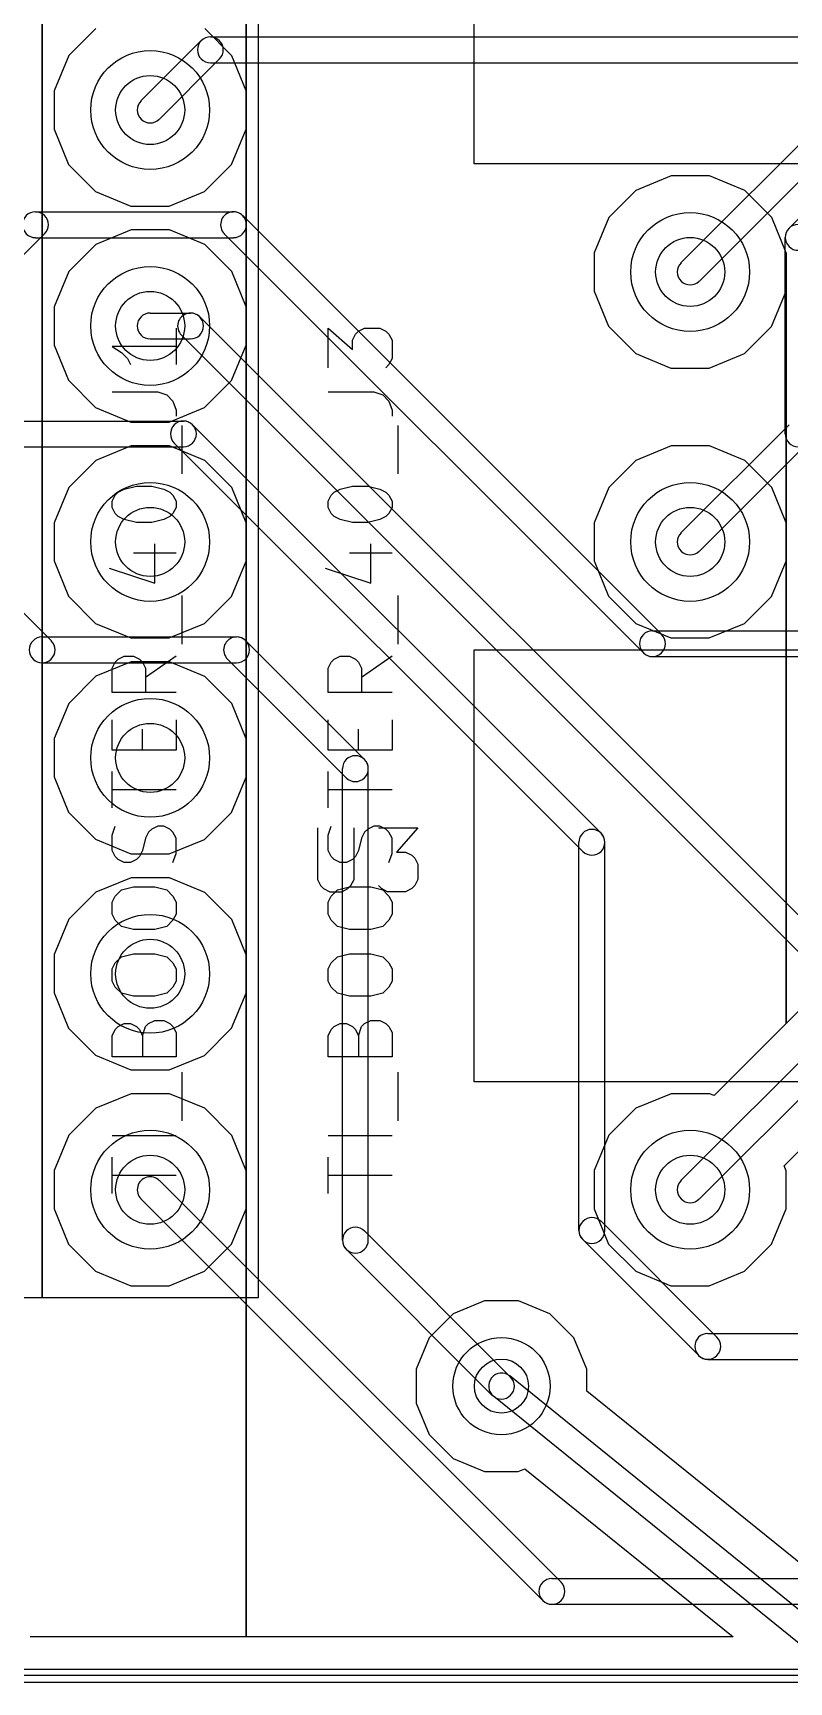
# Model space of a CAD drawing. Extents: x 10 to 410, y -287 to -10.
# Drawn here: x 186.58 to 195.47, y -150.57 to -131.17 of the extents above; entities that cross this region are included whole.
import ezdxf

# ---------------------------------------------------------------- set-up
doc = ezdxf.new("R2010")
doc.units = 0
doc.header["$MEASUREMENT"] = 0
doc.layers.add('Black', color=250, linetype='CONTINUOUS')
doc.layers.add('White', color=7, linetype='CONTINUOUS')

msp = doc.modelspace()

# ---------------------------------------------------------------- linework, layer by layer
at = {"layer": 'BLACK'}
for p, q in [((186.69, -146.05), (186.69, -120.65)), ((186.69, -120.65), (186.69, -146.05)), ((189.23, -120.65), (189.23, -146.05)), ((191.77, -132.715), (191.77, -127.635)), ((189.09, -131.856), (189.09, -129.316)), ((189.09, -129.316), (189.09, -131.856)), ((189.09, -131.856), (189.09, -129.316)), ((189.09, -129.316), (189.09, -131.856)), ((187.321, -131.121), (187.002, -131.439)), ((187.321, -131.121), (187.002, -131.439)), ((188.919, -131.441), (188.601, -131.122)), ((188.919, -131.441), (188.601, -131.122)), ((187.002, -131.439), (186.83, -131.854)), ((187.002, -131.439), (186.83, -131.854)), ((189.09, -131.856), (188.919, -131.441)), ((189.09, -131.856), (188.919, -131.441)), ((186.83, -131.854), (186.83, -132.304)), ((186.83, -131.854), (186.83, -132.304)), ((189.09, -134.396), (189.09, -131.856)), ((189.09, -132.306), (189.09, -131.856)), ((189.09, -131.856), (189.09, -134.396)), ((189.09, -134.396), (189.09, -131.856)), ((189.09, -132.306), (189.09, -131.856)), ((189.09, -131.856), (189.09, -134.396)), ((186.83, -132.304), (187.001, -132.719)), ((186.83, -132.304), (187.001, -132.719)), ((188.918, -132.721), (189.09, -132.306)), ((188.918, -132.721), (189.09, -132.306)), ((187.001, -132.719), (187.319, -133.038)), ((187.001, -132.719), (187.319, -133.038)), ((188.599, -133.039), (188.918, -132.721)), ((188.599, -133.039), (188.918, -132.721)), ((219.71, -132.715), (191.77, -132.715)), ((194.086, -132.855), (193.671, -133.026)), ((194.086, -132.855), (193.671, -133.026)), ((194.536, -132.855), (194.086, -132.855)), ((194.536, -132.855), (194.086, -132.855)), ((194.951, -133.027), (194.536, -132.855)), ((194.951, -133.027), (194.536, -132.855)), ((187.319, -133.038), (187.734, -133.21)), ((187.319, -133.038), (187.734, -133.21)), ((188.184, -133.21), (188.599, -133.039)), ((188.184, -133.21), (188.599, -133.039)), ((193.671, -133.026), (193.352, -133.344)), ((193.671, -133.026), (193.352, -133.344)), ((195.269, -133.346), (194.951, -133.027)), ((195.269, -133.346), (194.951, -133.027)), ((187.734, -133.21), (188.184, -133.21)), ((187.734, -133.21), (188.184, -133.21)), ((193.352, -133.344), (193.18, -133.759)), ((193.352, -133.344), (193.18, -133.759)), ((195.44, -133.761), (195.269, -133.346)), ((195.44, -133.761), (195.269, -133.346)), ((187.736, -133.49), (187.321, -133.661)), ((187.736, -133.49), (187.321, -133.661)), ((188.186, -133.49), (187.736, -133.49)), ((188.186, -133.49), (187.736, -133.49)), ((188.601, -133.662), (188.186, -133.49)), ((188.601, -133.662), (188.186, -133.49)), ((187.321, -133.661), (187.002, -133.979)), ((187.321, -133.661), (187.002, -133.979)), ((188.919, -133.981), (188.601, -133.662)), ((188.919, -133.981), (188.601, -133.662)), ((193.18, -133.759), (193.18, -134.209)), ((193.18, -133.759), (193.18, -134.209)), ((195.44, -136.936), (195.44, -133.761)), ((195.44, -134.211), (195.44, -133.761)), ((195.44, -133.761), (195.44, -136.936)), ((195.44, -136.936), (195.44, -133.761)), ((195.44, -134.211), (195.44, -133.761)), ((195.44, -133.761), (195.44, -136.936)), ((187.002, -133.979), (186.83, -134.394)), ((187.002, -133.979), (186.83, -134.394)), ((189.09, -134.396), (188.919, -133.981)), ((189.09, -134.396), (188.919, -133.981)), ((193.18, -134.209), (193.351, -134.624)), ((193.18, -134.209), (193.351, -134.624)), ((195.268, -134.626), (195.44, -134.211)), ((195.268, -134.626), (195.44, -134.211)), ((186.83, -134.394), (186.83, -134.844)), ((186.83, -134.394), (186.83, -134.844)), ((189.09, -136.936), (189.09, -134.396)), ((189.09, -134.846), (189.09, -134.396)), ((189.09, -134.396), (189.09, -136.936)), ((189.09, -136.936), (189.09, -134.396)), ((189.09, -134.846), (189.09, -134.396)), ((189.09, -134.396), (189.09, -136.936)), ((188.264, -134.646), (188.264, -135.075)), ((190.054, -135.111), (190.054, -134.646)), ((190.054, -134.646), (190.339, -134.896)), ((190.339, -134.789), (190.375, -134.718)), ((190.339, -134.896), (190.339, -134.789)), ((190.375, -134.718), (190.411, -134.682)), ((190.411, -134.682), (190.482, -134.646)), ((190.482, -134.646), (190.661, -134.646)), ((190.661, -134.646), (190.732, -134.682)), ((190.732, -134.682), (190.768, -134.718)), ((190.768, -134.718), (190.804, -134.789)), ((190.804, -134.789), (190.804, -135.004)), ((193.351, -134.624), (193.669, -134.943)), ((193.351, -134.624), (193.669, -134.943)), ((194.949, -134.944), (195.268, -134.626)), ((194.949, -134.944), (195.268, -134.626)), ((186.83, -134.844), (187.001, -135.259)), ((186.83, -134.844), (187.001, -135.259)), ((188.264, -134.861), (187.514, -134.861)), ((187.514, -134.861), (187.621, -134.932)), ((187.621, -134.932), (187.692, -135.004)), ((188.918, -135.261), (189.09, -134.846)), ((188.918, -135.261), (189.09, -134.846)), ((193.669, -134.943), (194.084, -135.115)), ((193.669, -134.943), (194.084, -135.115)), ((194.534, -135.115), (194.949, -134.944)), ((194.534, -135.115), (194.949, -134.944)), ((187.692, -135.004), (187.728, -135.075)), ((190.768, -135.075), (190.732, -135.111)), ((190.804, -135.004), (190.768, -135.075)), ((194.084, -135.115), (194.534, -135.115)), ((194.084, -135.115), (194.534, -135.115)), ((187.001, -135.259), (187.319, -135.578)), ((187.001, -135.259), (187.319, -135.578)), ((188.599, -135.579), (188.918, -135.261)), ((188.599, -135.579), (188.918, -135.261)), ((187.319, -135.578), (187.734, -135.75)), ((187.319, -135.578), (187.734, -135.75)), ((187.514, -135.396), (188.049, -135.396)), ((188.049, -135.396), (188.156, -135.432)), ((188.156, -135.432), (188.228, -135.504)), ((188.228, -135.504), (188.264, -135.611)), ((190.054, -135.396), (190.589, -135.396)), ((190.589, -135.396), (190.696, -135.432)), ((190.696, -135.432), (190.768, -135.504)), ((190.768, -135.504), (190.804, -135.611)), ((187.734, -135.75), (188.184, -135.75)), ((187.734, -135.75), (188.184, -135.75)), ((188.184, -135.75), (188.599, -135.579)), ((188.184, -135.75), (188.599, -135.579)), ((188.264, -135.611), (188.264, -135.682)), ((190.804, -135.611), (190.804, -135.682)), ((188.335, -136.361), (188.335, -135.789)), ((190.875, -136.361), (190.875, -135.789)), ((187.736, -136.03), (187.321, -136.201)), ((187.736, -136.03), (187.321, -136.201)), ((188.186, -136.03), (187.736, -136.03)), ((188.186, -136.03), (187.736, -136.03)), ((188.601, -136.202), (188.186, -136.03)), ((188.601, -136.202), (188.186, -136.03)), ((194.086, -136.03), (193.671, -136.201)), ((194.086, -136.03), (193.671, -136.201)), ((194.536, -136.03), (194.086, -136.03)), ((194.536, -136.03), (194.086, -136.03)), ((194.951, -136.202), (194.536, -136.03)), ((194.951, -136.202), (194.536, -136.03)), ((187.321, -136.201), (187.002, -136.519)), ((187.321, -136.201), (187.002, -136.519)), ((188.919, -136.521), (188.601, -136.202)), ((188.919, -136.521), (188.601, -136.202)), ((193.671, -136.201), (193.352, -136.519)), ((193.671, -136.201), (193.352, -136.519)), ((195.269, -136.521), (194.951, -136.202)), ((195.269, -136.521), (194.951, -136.202)), ((187.002, -136.519), (186.83, -136.934)), ((187.002, -136.519), (186.83, -136.934)), ((187.585, -136.575), (187.656, -136.539)), ((187.656, -136.539), (187.799, -136.504)), ((187.799, -136.504), (187.978, -136.504)), ((187.978, -136.504), (188.121, -136.539)), ((188.121, -136.539), (188.192, -136.575)), ((189.09, -136.936), (188.919, -136.521)), ((189.09, -136.936), (188.919, -136.521)), ((190.125, -136.575), (190.196, -136.539)), ((190.196, -136.539), (190.339, -136.504)), ((190.339, -136.504), (190.518, -136.504)), ((190.518, -136.504), (190.661, -136.539)), ((190.661, -136.539), (190.732, -136.575)), ((193.352, -136.519), (193.18, -136.934)), ((193.352, -136.519), (193.18, -136.934)), ((195.44, -136.936), (195.269, -136.521)), ((195.44, -136.936), (195.269, -136.521)), ((187.514, -136.682), (187.549, -136.611)), ((187.514, -136.754), (187.514, -136.682)), ((187.549, -136.611), (187.585, -136.575)), ((188.192, -136.575), (188.228, -136.611)), ((188.228, -136.611), (188.264, -136.682)), ((188.264, -136.682), (188.264, -136.754)), ((190.054, -136.682), (190.089, -136.611)), ((190.054, -136.754), (190.054, -136.682)), ((190.089, -136.611), (190.125, -136.575)), ((190.732, -136.575), (190.768, -136.611)), ((190.768, -136.611), (190.804, -136.682)), ((190.804, -136.682), (190.804, -136.754)), ((186.83, -136.934), (186.83, -137.384)), ((186.83, -136.934), (186.83, -137.384)), ((187.549, -136.825), (187.514, -136.754)), ((187.585, -136.861), (187.549, -136.825)), ((187.656, -136.896), (187.585, -136.861)), ((187.799, -136.932), (187.656, -136.896)), ((187.978, -136.932), (187.799, -136.932)), ((188.121, -136.896), (187.978, -136.932)), ((188.192, -136.861), (188.121, -136.896)), ((188.228, -136.825), (188.192, -136.861)), ((188.264, -136.754), (188.228, -136.825)), ((190.089, -136.825), (190.054, -136.754)), ((190.125, -136.861), (190.089, -136.825)), ((190.196, -136.896), (190.125, -136.861)), ((190.339, -136.932), (190.196, -136.896)), ((190.518, -136.932), (190.339, -136.932)), ((190.661, -136.896), (190.518, -136.932)), ((190.732, -136.861), (190.661, -136.896)), ((190.768, -136.825), (190.732, -136.861)), ((190.804, -136.754), (190.768, -136.825)), ((193.18, -136.934), (193.18, -137.384)), ((193.18, -136.934), (193.18, -137.384)), ((189.09, -139.476), (189.09, -136.936)), ((189.09, -137.386), (189.09, -136.936)), ((189.09, -136.936), (189.09, -139.476)), ((189.09, -139.476), (189.09, -136.936)), ((189.09, -137.386), (189.09, -136.936)), ((189.09, -136.936), (189.09, -139.476)), ((195.44, -142.823), (195.44, -136.936)), ((195.44, -137.386), (195.44, -136.936)), ((195.44, -136.936), (195.44, -142.823)), ((195.44, -142.823), (195.44, -136.936)), ((195.44, -137.386), (195.44, -136.936)), ((195.44, -136.936), (195.44, -142.823)), ((187.764, -137.289), (188.264, -137.289)), ((188.014, -137.646), (188.014, -137.182)), ((190.304, -137.289), (190.804, -137.289)), ((190.554, -137.646), (190.554, -137.182)), ((186.83, -137.384), (187.001, -137.799)), ((186.83, -137.384), (187.001, -137.799)), ((187.478, -137.468), (188.014, -137.646)), ((188.918, -137.801), (189.09, -137.386)), ((188.918, -137.801), (189.09, -137.386)), ((190.018, -137.468), (190.554, -137.646)), ((193.18, -137.384), (193.351, -137.799)), ((193.18, -137.384), (193.351, -137.799)), ((195.268, -137.801), (195.44, -137.386)), ((195.268, -137.801), (195.44, -137.386)), ((187.001, -137.799), (187.319, -138.118)), ((187.001, -137.799), (187.319, -138.118)), ((188.335, -138.361), (188.335, -137.789)), ((188.599, -138.119), (188.918, -137.801)), ((188.599, -138.119), (188.918, -137.801)), ((190.875, -138.361), (190.875, -137.789)), ((193.351, -137.799), (193.669, -138.118)), ((193.351, -137.799), (193.669, -138.118)), ((194.949, -138.119), (195.268, -137.801)), ((194.949, -138.119), (195.268, -137.801)), ((187.319, -138.118), (187.734, -138.29)), ((187.319, -138.118), (187.734, -138.29)), ((187.734, -138.29), (188.184, -138.29)), ((187.734, -138.29), (188.184, -138.29)), ((188.184, -138.29), (188.599, -138.119)), ((188.184, -138.29), (188.599, -138.119)), ((193.669, -138.118), (194.084, -138.29)), ((193.669, -138.118), (194.084, -138.29)), ((194.084, -138.29), (194.534, -138.29)), ((194.084, -138.29), (194.534, -138.29)), ((194.534, -138.29), (194.949, -138.119)), ((194.534, -138.29), (194.949, -138.119)), ((200.076, -138.188), (195.44, -142.823)), ((200.076, -138.188), (195.44, -142.823)), ((191.77, -143.51), (191.77, -138.43)), ((191.77, -138.43), (219.71, -138.43)), ((200.552, -138.322), (194.202, -144.672)), ((187.736, -138.57), (187.321, -138.741)), ((187.736, -138.57), (187.321, -138.741)), ((187.514, -138.646), (187.549, -138.575)), ((187.514, -138.932), (187.514, -138.646)), ((187.549, -138.575), (187.585, -138.539)), ((187.585, -138.539), (187.656, -138.504)), ((187.656, -138.504), (187.764, -138.504)), ((188.186, -138.57), (187.736, -138.57)), ((188.186, -138.57), (187.736, -138.57)), ((187.764, -138.504), (187.835, -138.539)), ((187.835, -138.539), (187.871, -138.575)), ((187.871, -138.575), (187.906, -138.646)), ((188.264, -138.504), (187.906, -138.754)), ((187.906, -138.646), (187.906, -138.932)), ((188.601, -138.742), (188.186, -138.57)), ((188.601, -138.742), (188.186, -138.57)), ((190.054, -138.646), (190.089, -138.575)), ((190.054, -138.932), (190.054, -138.646)), ((190.089, -138.575), (190.125, -138.539)), ((190.125, -138.539), (190.196, -138.504)), ((190.196, -138.504), (190.304, -138.504)), ((190.304, -138.504), (190.375, -138.539)), ((190.375, -138.539), (190.411, -138.575)), ((190.411, -138.575), (190.446, -138.646)), ((190.804, -138.504), (190.446, -138.754)), ((190.446, -138.646), (190.446, -138.932)), ((200.768, -138.538), (194.418, -144.888)), ((187.321, -138.741), (187.002, -139.059)), ((187.321, -138.741), (187.002, -139.059)), ((188.919, -139.061), (188.601, -138.742)), ((188.919, -139.061), (188.601, -138.742)), ((195.417, -144.499), (201.073, -138.843)), ((195.417, -144.499), (201.073, -138.843)), ((187.002, -139.059), (186.83, -139.474)), ((187.002, -139.059), (186.83, -139.474)), ((188.264, -138.932), (187.514, -138.932)), ((189.09, -139.476), (188.919, -139.061)), ((189.09, -139.476), (188.919, -139.061)), ((190.804, -138.932), (190.054, -138.932)), ((187.514, -139.611), (187.514, -139.254)), ((188.264, -139.254), (188.264, -139.611)), ((190.054, -139.611), (190.054, -139.254)), ((190.804, -139.254), (190.804, -139.611)), ((187.871, -139.611), (187.871, -139.361)), ((190.411, -139.611), (190.411, -139.361)), ((186.83, -139.474), (186.83, -139.924)), ((186.83, -139.474), (186.83, -139.924)), ((188.264, -139.611), (187.514, -139.611)), ((189.09, -142.016), (189.09, -139.476)), ((189.09, -139.926), (189.09, -139.476)), ((189.09, -139.476), (189.09, -142.016)), ((189.09, -142.016), (189.09, -139.476)), ((189.09, -139.926), (189.09, -139.476)), ((189.09, -139.476), (189.09, -142.016)), ((190.804, -139.611), (190.054, -139.611)), ((186.83, -139.924), (187.001, -140.339)), ((186.83, -139.924), (187.001, -140.339)), ((187.514, -140.289), (187.514, -139.861)), ((188.918, -140.341), (189.09, -139.926)), ((188.918, -140.341), (189.09, -139.926)), ((190.054, -140.289), (190.054, -139.861)), ((188.264, -140.075), (187.514, -140.075)), ((190.804, -140.075), (190.054, -140.075)), ((187.001, -140.339), (187.319, -140.658)), ((187.001, -140.339), (187.319, -140.658)), ((188.599, -140.659), (188.918, -140.341)), ((188.599, -140.659), (188.918, -140.341)), ((187.514, -140.611), (187.549, -140.504)), ((187.514, -140.789), (187.514, -140.611)), ((187.942, -140.575), (187.906, -140.646)), ((187.978, -140.539), (187.942, -140.575)), ((188.049, -140.504), (187.978, -140.539)), ((188.121, -140.504), (188.049, -140.504)), ((188.192, -140.539), (188.121, -140.504)), ((188.228, -140.575), (188.192, -140.539)), ((188.264, -140.646), (188.228, -140.575)), ((189.929, -140.524), (189.929, -141.131)), ((190.054, -140.611), (190.089, -140.504)), ((190.054, -140.789), (190.054, -140.611)), ((190.357, -141.131), (190.357, -140.524)), ((190.482, -140.575), (190.446, -140.646)), ((190.518, -140.539), (190.482, -140.575)), ((190.589, -140.504), (190.518, -140.539)), ((190.661, -140.504), (190.589, -140.504)), ((190.643, -140.524), (191.107, -140.524)), ((190.732, -140.539), (190.661, -140.504)), ((190.768, -140.575), (190.732, -140.539)), ((190.804, -140.646), (190.768, -140.575)), ((191.107, -140.524), (190.857, -140.809)), ((187.319, -140.658), (187.734, -140.83)), ((187.319, -140.658), (187.734, -140.83)), ((187.549, -140.861), (187.514, -140.789)), ((187.871, -140.789), (187.835, -140.861)), ((187.906, -140.646), (187.871, -140.789)), ((188.184, -140.83), (188.599, -140.659)), ((188.184, -140.83), (188.599, -140.659)), ((188.264, -140.825), (188.264, -140.646)), ((190.089, -140.861), (190.054, -140.789)), ((190.411, -140.789), (190.375, -140.861)), ((190.446, -140.646), (190.411, -140.789)), ((190.804, -140.825), (190.804, -140.646)), ((190.857, -140.809), (190.964, -140.809)), ((190.964, -140.809), (191.036, -140.845)), ((187.585, -140.896), (187.549, -140.861)), ((187.656, -140.932), (187.585, -140.896)), ((187.728, -140.932), (187.656, -140.932)), ((187.799, -140.896), (187.728, -140.932)), ((187.734, -140.83), (188.184, -140.83)), ((187.734, -140.83), (188.184, -140.83)), ((187.835, -140.861), (187.799, -140.896)), ((188.228, -140.932), (188.264, -140.825)), ((190.125, -140.896), (190.089, -140.861)), ((190.196, -140.932), (190.125, -140.896)), ((190.268, -140.932), (190.196, -140.932)), ((190.339, -140.896), (190.268, -140.932)), ((190.375, -140.861), (190.339, -140.896)), ((190.768, -140.932), (190.804, -140.825)), ((191.036, -140.845), (191.071, -140.881)), ((191.071, -140.881), (191.107, -140.952)), ((191.107, -140.952), (191.107, -141.131)), ((187.736, -141.11), (187.321, -141.281)), ((187.736, -141.11), (187.321, -141.281)), ((188.186, -141.11), (187.736, -141.11)), ((188.186, -141.11), (187.736, -141.11)), ((188.601, -141.282), (188.186, -141.11)), ((188.601, -141.282), (188.186, -141.11)), ((189.929, -141.131), (189.964, -141.202)), ((189.964, -141.202), (190, -141.238)), ((190.286, -141.238), (190.321, -141.202)), ((190.321, -141.202), (190.357, -141.131)), ((190.679, -141.238), (190.643, -141.202)), ((191.071, -141.202), (191.036, -141.238)), ((191.107, -141.131), (191.071, -141.202)), ((187.321, -141.281), (187.002, -141.599)), ((187.321, -141.281), (187.002, -141.599)), ((187.514, -141.396), (187.549, -141.325)), ((187.514, -141.539), (187.514, -141.396)), ((187.549, -141.325), (187.621, -141.254)), ((187.621, -141.254), (187.764, -141.218)), ((187.764, -141.218), (188.014, -141.218)), ((188.014, -141.218), (188.156, -141.254)), ((188.156, -141.254), (188.228, -141.325)), ((188.228, -141.325), (188.264, -141.396)), ((188.264, -141.396), (188.264, -141.539)), ((188.919, -141.601), (188.601, -141.282)), ((188.919, -141.601), (188.601, -141.282)), ((190, -141.238), (190.071, -141.274)), ((190.054, -141.396), (190.089, -141.325)), ((190.054, -141.539), (190.054, -141.396)), ((190.071, -141.274), (190.214, -141.274)), ((190.089, -141.325), (190.161, -141.254)), ((190.161, -141.254), (190.304, -141.218)), ((190.214, -141.274), (190.286, -141.238)), ((190.304, -141.218), (190.554, -141.218)), ((190.554, -141.218), (190.696, -141.254)), ((190.75, -141.274), (190.679, -141.238)), ((190.696, -141.254), (190.768, -141.325)), ((190.964, -141.274), (190.75, -141.274)), ((190.768, -141.325), (190.804, -141.396)), ((190.804, -141.396), (190.804, -141.539)), ((191.036, -141.238), (190.964, -141.274)), ((187.549, -141.611), (187.514, -141.539)), ((188.264, -141.539), (188.228, -141.611)), ((190.089, -141.611), (190.054, -141.539)), ((190.804, -141.539), (190.768, -141.611)), ((187.002, -141.599), (186.83, -142.014)), ((187.002, -141.599), (186.83, -142.014)), ((187.621, -141.682), (187.549, -141.611)), ((187.764, -141.718), (187.621, -141.682)), ((188.014, -141.718), (187.764, -141.718)), ((188.156, -141.682), (188.014, -141.718)), ((188.228, -141.611), (188.156, -141.682)), ((189.09, -142.016), (188.919, -141.601)), ((189.09, -142.016), (188.919, -141.601)), ((190.161, -141.682), (190.089, -141.611)), ((190.304, -141.718), (190.161, -141.682)), ((190.554, -141.718), (190.304, -141.718)), ((190.696, -141.682), (190.554, -141.718)), ((190.768, -141.611), (190.696, -141.682)), ((186.83, -142.014), (186.83, -142.464)), ((186.83, -142.014), (186.83, -142.464)), ((187.514, -142.182), (187.549, -142.111)), ((187.549, -142.111), (187.621, -142.039)), ((187.621, -142.039), (187.764, -142.004)), ((187.764, -142.004), (188.014, -142.004)), ((188.014, -142.004), (188.156, -142.039)), ((188.156, -142.039), (188.228, -142.111)), ((188.228, -142.111), (188.264, -142.182)), ((189.09, -144.556), (189.09, -142.016)), ((189.09, -142.466), (189.09, -142.016)), ((189.09, -142.016), (189.09, -144.556)), ((189.09, -144.556), (189.09, -142.016)), ((189.09, -142.466), (189.09, -142.016)), ((189.09, -142.016), (189.09, -144.556)), ((190.054, -142.182), (190.089, -142.111)), ((190.089, -142.111), (190.161, -142.039)), ((190.161, -142.039), (190.304, -142.004)), ((190.304, -142.004), (190.554, -142.004)), ((190.554, -142.004), (190.696, -142.039)), ((190.696, -142.039), (190.768, -142.111)), ((190.768, -142.111), (190.804, -142.182)), ((187.514, -142.325), (187.514, -142.182)), ((187.549, -142.396), (187.514, -142.325)), ((188.264, -142.325), (188.228, -142.396)), ((188.264, -142.182), (188.264, -142.325)), ((190.054, -142.325), (190.054, -142.182)), ((190.089, -142.396), (190.054, -142.325)), ((190.804, -142.325), (190.768, -142.396)), ((190.804, -142.182), (190.804, -142.325)), ((186.83, -142.464), (187.001, -142.879)), ((186.83, -142.464), (187.001, -142.879)), ((187.621, -142.468), (187.549, -142.396)), ((187.764, -142.504), (187.621, -142.468)), ((188.014, -142.504), (187.764, -142.504)), ((188.156, -142.468), (188.014, -142.504)), ((188.228, -142.396), (188.156, -142.468)), ((188.918, -142.881), (189.09, -142.466)), ((188.918, -142.881), (189.09, -142.466)), ((190.161, -142.468), (190.089, -142.396)), ((190.304, -142.504), (190.161, -142.468)), ((190.554, -142.504), (190.304, -142.504)), ((190.696, -142.468), (190.554, -142.504)), ((190.768, -142.396), (190.696, -142.468)), ((187.001, -142.879), (187.319, -143.198)), ((187.001, -142.879), (187.319, -143.198)), ((187.514, -142.968), (187.549, -142.896)), ((187.549, -142.896), (187.585, -142.861)), ((187.585, -142.861), (187.656, -142.825)), ((187.656, -142.825), (187.728, -142.825)), ((187.728, -142.825), (187.799, -142.861)), ((187.799, -142.861), (187.835, -142.896)), ((187.835, -142.896), (187.871, -142.968)), ((187.871, -142.968), (187.906, -142.861)), ((187.906, -142.861), (187.942, -142.825)), ((187.942, -142.825), (188.014, -142.789)), ((188.014, -142.789), (188.121, -142.789)), ((188.121, -142.789), (188.192, -142.825)), ((188.192, -142.825), (188.228, -142.861)), ((188.228, -142.861), (188.264, -142.932)), ((188.264, -142.932), (188.264, -143.218)), ((188.599, -143.199), (188.918, -142.881)), ((188.599, -143.199), (188.918, -142.881)), ((190.054, -142.968), (190.089, -142.896)), ((190.089, -142.896), (190.125, -142.861)), ((190.125, -142.861), (190.196, -142.825)), ((190.196, -142.825), (190.268, -142.825)), ((190.268, -142.825), (190.339, -142.861)), ((190.339, -142.861), (190.375, -142.896)), ((190.375, -142.896), (190.411, -142.968)), ((190.411, -142.968), (190.446, -142.861)), ((190.446, -142.861), (190.482, -142.825)), ((190.482, -142.825), (190.554, -142.789)), ((190.554, -142.789), (190.661, -142.789)), ((190.661, -142.789), (190.732, -142.825)), ((190.732, -142.825), (190.768, -142.861)), ((190.768, -142.861), (190.804, -142.932)), ((190.804, -142.932), (190.804, -143.218)), ((195.44, -142.823), (194.591, -143.673)), ((195.44, -142.823), (194.591, -143.673)), ((187.514, -143.218), (187.514, -142.968)), ((187.871, -142.968), (187.871, -143.218)), ((190.054, -143.218), (190.054, -142.968)), ((190.411, -142.968), (190.411, -143.218)), ((187.319, -143.198), (187.734, -143.37)), ((187.319, -143.198), (187.734, -143.37)), ((188.264, -143.218), (187.514, -143.218)), ((188.184, -143.37), (188.599, -143.199)), ((188.184, -143.37), (188.599, -143.199)), ((190.804, -143.218), (190.054, -143.218)), ((187.734, -143.37), (188.184, -143.37)), ((187.734, -143.37), (188.184, -143.37)), ((188.335, -143.968), (188.335, -143.396)), ((190.875, -143.968), (190.875, -143.396)), ((219.71, -143.51), (191.77, -143.51)), ((187.736, -143.65), (187.321, -143.821)), ((187.736, -143.65), (187.321, -143.821)), ((188.186, -143.65), (187.736, -143.65)), ((188.186, -143.65), (187.736, -143.65)), ((188.601, -143.822), (188.186, -143.65)), ((188.601, -143.822), (188.186, -143.65)), ((194.086, -143.65), (193.671, -143.821)), ((194.086, -143.65), (193.671, -143.821)), ((194.536, -143.65), (194.086, -143.65)), ((194.536, -143.65), (194.086, -143.65)), ((194.591, -143.673), (194.536, -143.65)), ((194.591, -143.673), (194.536, -143.65)), ((187.321, -143.821), (187.002, -144.139)), ((187.321, -143.821), (187.002, -144.139)), ((188.919, -144.141), (188.601, -143.822)), ((188.919, -144.141), (188.601, -143.822)), ((193.671, -143.821), (193.352, -144.139)), ((193.671, -143.821), (193.352, -144.139)), ((187.002, -144.139), (186.83, -144.554)), ((187.002, -144.139), (186.83, -144.554)), ((188.264, -144.146), (187.514, -144.146)), ((189.09, -144.556), (188.919, -144.141)), ((189.09, -144.556), (188.919, -144.141)), ((190.804, -144.146), (190.054, -144.146)), ((193.352, -144.139), (193.18, -144.554)), ((193.352, -144.139), (193.18, -144.554)), ((187.514, -144.825), (187.514, -144.396)), ((190.054, -144.825), (190.054, -144.396)), ((195.44, -144.556), (195.417, -144.499)), ((195.44, -144.556), (195.417, -144.499)), ((186.83, -144.554), (186.83, -145.004)), ((186.83, -144.554), (186.83, -145.004)), ((188.264, -144.611), (187.514, -144.611)), ((189.09, -150.039), (189.09, -144.556)), ((189.09, -145.006), (189.09, -144.556)), ((189.09, -144.556), (189.09, -150.039)), ((189.09, -150.039), (189.09, -144.556)), ((189.09, -145.006), (189.09, -144.556)), ((189.09, -144.556), (189.09, -150.039)), ((190.804, -144.611), (190.054, -144.611)), ((193.18, -144.554), (193.18, -145.004)), ((193.18, -144.554), (193.18, -145.004)), ((195.44, -145.006), (195.44, -144.556)), ((195.44, -145.006), (195.44, -144.556)), ((186.83, -145.004), (187.001, -145.419)), ((186.83, -145.004), (187.001, -145.419)), ((188.918, -145.421), (189.09, -145.006)), ((188.918, -145.421), (189.09, -145.006)), ((193.18, -145.004), (193.351, -145.419)), ((193.18, -145.004), (193.351, -145.419)), ((195.268, -145.421), (195.44, -145.006)), ((195.268, -145.421), (195.44, -145.006)), ((187.001, -145.419), (187.319, -145.738)), ((187.001, -145.419), (187.319, -145.738)), ((188.599, -145.739), (188.918, -145.421)), ((188.599, -145.739), (188.918, -145.421)), ((193.351, -145.419), (193.669, -145.738)), ((193.351, -145.419), (193.669, -145.738)), ((194.949, -145.739), (195.268, -145.421)), ((194.949, -145.739), (195.268, -145.421)), ((187.319, -145.738), (187.734, -145.91)), ((187.319, -145.738), (187.734, -145.91)), ((188.184, -145.91), (188.599, -145.739)), ((188.184, -145.91), (188.599, -145.739)), ((193.669, -145.738), (194.084, -145.91)), ((193.669, -145.738), (194.084, -145.91)), ((194.534, -145.91), (194.949, -145.739)), ((194.534, -145.91), (194.949, -145.739)), ((186.69, -146.05), (184.15, -146.05)), ((189.23, -146.05), (186.69, -146.05)), ((187.734, -145.91), (188.184, -145.91)), ((187.734, -145.91), (188.184, -145.91)), ((194.084, -145.91), (194.534, -145.91)), ((194.084, -145.91), (194.534, -145.91)), ((191.523, -146.239), (191.241, -146.521)), ((191.523, -146.239), (191.241, -146.521)), ((191.892, -146.087), (191.523, -146.239)), ((191.892, -146.087), (191.523, -146.239)), ((192.291, -146.087), (191.892, -146.087)), ((192.291, -146.087), (191.892, -146.087)), ((192.66, -146.24), (192.291, -146.087)), ((192.66, -146.24), (192.291, -146.087)), ((192.942, -146.523), (192.66, -146.24)), ((192.942, -146.523), (192.66, -146.24)), ((191.241, -146.521), (191.088, -146.89)), ((191.241, -146.521), (191.088, -146.89)), ((193.094, -146.892), (192.942, -146.523)), ((193.094, -146.892), (192.942, -146.523)), ((191.088, -146.89), (191.087, -147.289)), ((191.088, -146.89), (191.087, -147.289)), ((195.928, -149.998), (192.188, -146.97)), ((193.094, -147.149), (193.094, -146.892)), ((193.094, -147.149), (193.094, -146.892)), ((195.736, -150.235), (191.997, -147.206)), ((196.044, -149.53), (193.094, -147.149)), ((196.044, -149.53), (193.094, -147.149)), ((191.087, -147.289), (191.24, -147.658)), ((191.087, -147.289), (191.24, -147.658)), ((191.24, -147.658), (191.522, -147.94)), ((191.24, -147.658), (191.522, -147.94)), ((191.522, -147.94), (191.89, -148.093)), ((191.522, -147.94), (191.89, -148.093)), ((191.89, -148.093), (192.289, -148.094)), ((191.89, -148.093), (192.289, -148.094)), ((192.289, -148.094), (192.365, -148.062)), ((192.289, -148.094), (192.365, -148.062)), ((192.365, -148.062), (194.815, -150.039)), ((192.365, -148.062), (194.815, -150.039)), ((189.09, -150.039), (186.55, -150.039)), ((189.09, -150.039), (186.55, -150.039)), ((194.815, -150.039), (189.09, -150.039)), ((194.815, -150.039), (189.09, -150.039)), ((162.56, -150.42), (245.11, -150.42)), ((245.11, -150.495), (162.56, -150.495)), ((245.11, -150.495), (162.56, -150.495)), ((245.11, -150.495), (162.56, -150.495)), ((245.11, -150.495), (162.56, -150.495)), ((245.11, -150.495), (162.56, -150.495)), ((245.11, -150.495), (162.56, -150.495)), ((245.11, -150.495), (162.56, -150.495)), ((162.56, -150.57), (245.11, -150.57))]:
    msp.add_line(p, q, dxfattribs=at)
for centre, radius in [((187.96, -132.08), 0.699), ((187.96, -132.08), 0.699), ((187.96, -132.08), 0.699), ((194.31, -133.985), 0.699), ((194.31, -133.985), 0.699), ((194.31, -133.985), 0.699), ((187.96, -134.62), 0.699), ((187.96, -134.62), 0.699), ((187.96, -134.62), 0.699), ((187.96, -137.16), 0.699), ((187.96, -137.16), 0.699), ((187.96, -137.16), 0.699), ((194.31, -137.16), 0.699), ((194.31, -137.16), 0.699), ((194.31, -137.16), 0.699), ((187.96, -139.7), 0.699), ((187.96, -139.7), 0.699), ((187.96, -139.7), 0.699), ((187.96, -142.24), 0.699), ((187.96, -142.24), 0.699), ((187.96, -142.24), 0.699), ((187.96, -144.78), 0.699), ((187.96, -144.78), 0.699), ((187.96, -144.78), 0.699), ((194.31, -144.78), 0.699), ((194.31, -144.78), 0.699), ((194.31, -144.78), 0.699), ((192.091, -147.09), 0.572)]:
    msp.add_circle(centre, radius, dxfattribs=at)
for centre, start, end in [((194.31, -144.78), 135, 315), ((192.093, -147.088), 411, 591)]:
    msp.add_arc(centre, 0.152, start, end, dxfattribs=at)
at = {"layer": 'WHITE'}
for p, q in [((188.56, -131.264), (187.852, -131.972)), ((188.668, -131.219), (212.789, -131.219)), ((188.776, -131.48), (188.068, -132.188)), ((188.668, -131.524), (212.789, -131.524)), ((194.202, -133.877), (196.149, -131.931)), ((194.418, -134.093), (196.364, -132.146)), ((196.269, -132.674), (195.472, -133.47)), ((186.611, -133.277), (188.94, -133.277)), ((193.975, -138.249), (189.048, -133.322)), ((186.718, -133.537), (185.528, -134.728)), ((186.611, -133.582), (188.94, -133.582)), ((193.76, -138.465), (188.832, -133.537)), ((195.428, -135.89), (195.428, -133.578)), ((187.96, -134.468), (188.435, -134.468)), ((198.228, -144.197), (188.543, -134.512)), ((187.96, -134.772), (188.435, -134.772)), ((198.012, -144.412), (188.328, -134.728)), ((185.042, -135.738), (188.351, -135.738)), ((188.459, -135.782), (193.262, -140.585)), ((195.472, -135.782), (194.202, -137.052)), ((185.042, -136.042), (188.351, -136.042)), ((188.243, -135.998), (193.046, -140.801)), ((195.688, -135.998), (194.418, -137.268)), ((185.528, -137.052), (186.798, -138.322)), ((186.69, -138.278), (188.976, -138.278)), ((193.867, -138.204), (203.273, -138.204)), ((190.481, -139.719), (189.084, -138.322)), ((186.69, -138.582), (188.976, -138.582)), ((190.265, -139.935), (188.868, -138.538)), ((193.867, -138.509), (203.273, -138.509)), ((190.221, -145.373), (190.221, -139.827)), ((190.525, -145.373), (190.525, -139.827)), ((193.002, -145.259), (193.002, -140.693)), ((193.306, -145.259), (193.306, -140.693)), ((192.792, -149.396), (188.068, -144.672)), ((192.576, -149.612), (187.852, -144.888)), ((190.481, -145.265), (192.198, -146.983)), ((193.262, -145.151), (194.625, -146.515)), ((193.046, -145.367), (194.41, -146.73)), ((190.265, -145.48), (191.983, -147.198)), ((194.517, -146.47), (207.01, -146.47)), ((194.517, -146.775), (207.01, -146.775)), ((192.684, -149.352), (219.308, -149.352)), ((192.684, -149.656), (219.308, -149.656)), ((162.56, -150.42), (245.11, -150.42)), ((162.56, -150.57), (245.11, -150.57))]:
    msp.add_line(p, q, dxfattribs=at)
for centre, radius in [((187.96, -132.08), 0.699), ((187.96, -132.08), 0.406), ((194.31, -133.985), 0.699), ((194.31, -133.985), 0.406), ((187.96, -134.62), 0.699), ((187.96, -134.62), 0.406), ((187.96, -137.16), 0.699), ((194.31, -137.16), 0.699), ((187.96, -137.16), 0.406), ((194.31, -137.16), 0.406), ((187.96, -139.7), 0.699), ((187.96, -139.7), 0.406), ((187.96, -142.24), 0.699), ((187.96, -142.24), 0.406), ((187.96, -144.78), 0.699), ((194.31, -144.78), 0.699), ((187.96, -144.78), 0.406), ((194.31, -144.78), 0.406), ((192.091, -147.09), 0.572), ((192.091, -147.09), 0.318)]:
    msp.add_circle(centre, radius, dxfattribs=at)
for centre, start, end in [((188.668, -131.372), 90, 270), ((188.668, -131.372), -45, 135), ((187.96, -132.08), 135, 315), ((186.611, -133.429), 90, 270), ((186.611, -133.429), -45, 135), ((188.94, -133.429), 405, 585), ((188.94, -133.429), 270, 450), ((195.58, -133.578), 360, 540), ((195.58, -133.578), 135, 315), ((194.31, -133.985), 135, 315), ((187.96, -134.62), 90, 270), ((188.435, -134.62), 405, 585), ((188.435, -134.62), 270, 450), ((188.351, -135.89), 45, 225), ((188.351, -135.89), 270, 450), ((195.58, -135.89), 180, 360), ((194.31, -137.16), 135, 315), ((186.69, -138.43), 90, 270), ((188.976, -138.43), 405, 585), ((188.976, -138.43), 270, 450), ((193.867, -138.357), 90, 270), ((193.867, -138.357), 225, 405), ((186.69, -138.43), 225, 405), ((190.373, -139.827), 360, 540), ((190.373, -139.827), 225, 405), ((193.154, -140.693), 360, 540), ((193.154, -140.693), 225, 405), ((187.96, -144.78), 405, 585), ((190.373, -145.373), 45, 225), ((193.154, -145.259), 45, 225), ((193.154, -145.259), 180, 360), ((190.373, -145.373), 180, 360), ((194.517, -146.622), 90, 270), ((194.517, -146.622), 225, 405), ((192.091, -147.09), 225, 405), ((192.684, -149.504), 90, 270), ((192.684, -149.504), 225, 405)]:
    msp.add_arc(centre, 0.152, start, end, dxfattribs=at)

doc.saveas('drawing.dxf')
